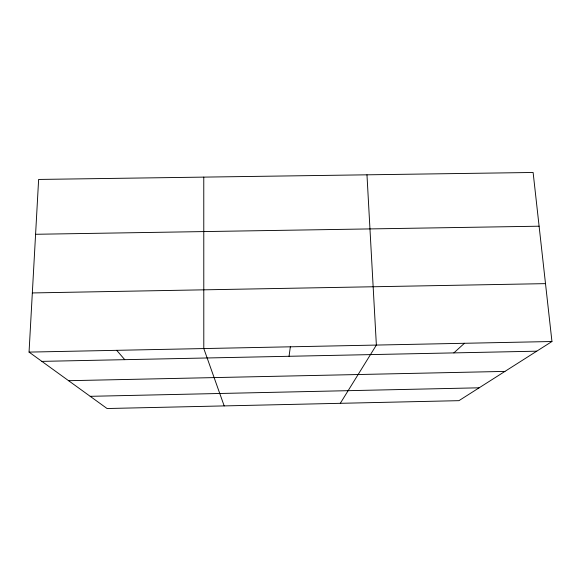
<?xml version="1.0" encoding="UTF-8"?>
<svg xmlns="http://www.w3.org/2000/svg" width="581" height="581" viewBox="0 0 581 581"><rect width="100%" height="100%" fill="white"/><g stroke="black" fill="none" stroke-linecap="round" stroke-linejoin="round"><path stroke-width="0.87" d="M29.05 352.101L38.629 179.442L533.118 172.477L551.95 341.512L458.932 400.665L107.071 408.523L29.05 352.101L551.95 341.512M289.047 356.284L290.355 346.806M340.299 403.316L376.372 345.07L366.974 174.816M453.855 352.892L464.444 343.284M68.602 380.7L504.94 371.404M90.2 396.322L479.143 387.81M41.876 361.375L536.742 351.185M32.333 292.94L545.501 283.637M35.586 234.281L539.103 226.205M116.701 350.328L124.755 359.668M224.179 405.908L203.8 348.564L203.771 177.118"/></g></svg>
